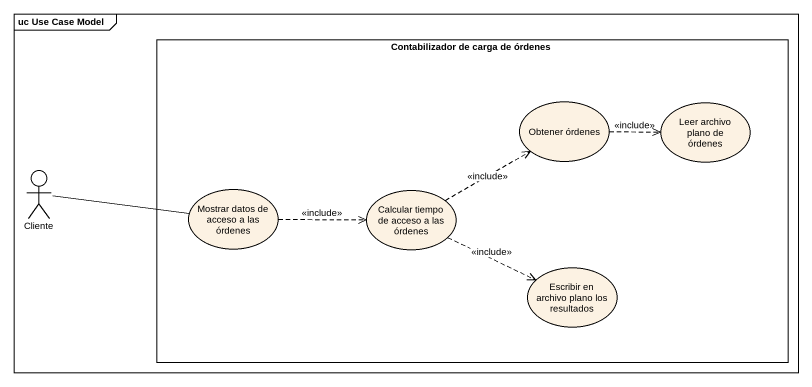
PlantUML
@startuml
mainframe uc Use Case Model
rectangle "Contabilizador de carga de órdenes" as Contabilizador_de_carga_de {
  usecase "Obtener órdenes" as Obtener_órdenes
  usecase "Leer archivo plano de órdenes" as Leer_archivo_plano_de
  usecase "Mostrar datos de acceso a las órdenes" as Mostrar_datos_de_acceso_a
  usecase "Calcular tiempo de acceso a las órdenes" as Calcular_tiempo_de_acceso_a
  usecase "Escribir en archivo plano los resultados" as Escribir_en_archivo_plano
}
actor Cliente
Obtener_órdenes .right.> Leer_archivo_plano_de : <<include>>
Cliente -right- Mostrar_datos_de_acceso_a
Mostrar_datos_de_acceso_a .right.> Calcular_tiempo_de_acceso_a : <<include>>
Calcular_tiempo_de_acceso_a .right.> Obtener_órdenes : <<include>>
Calcular_tiempo_de_acceso_a .right.> Escribir_en_archivo_plano : <<include>>
@enduml
